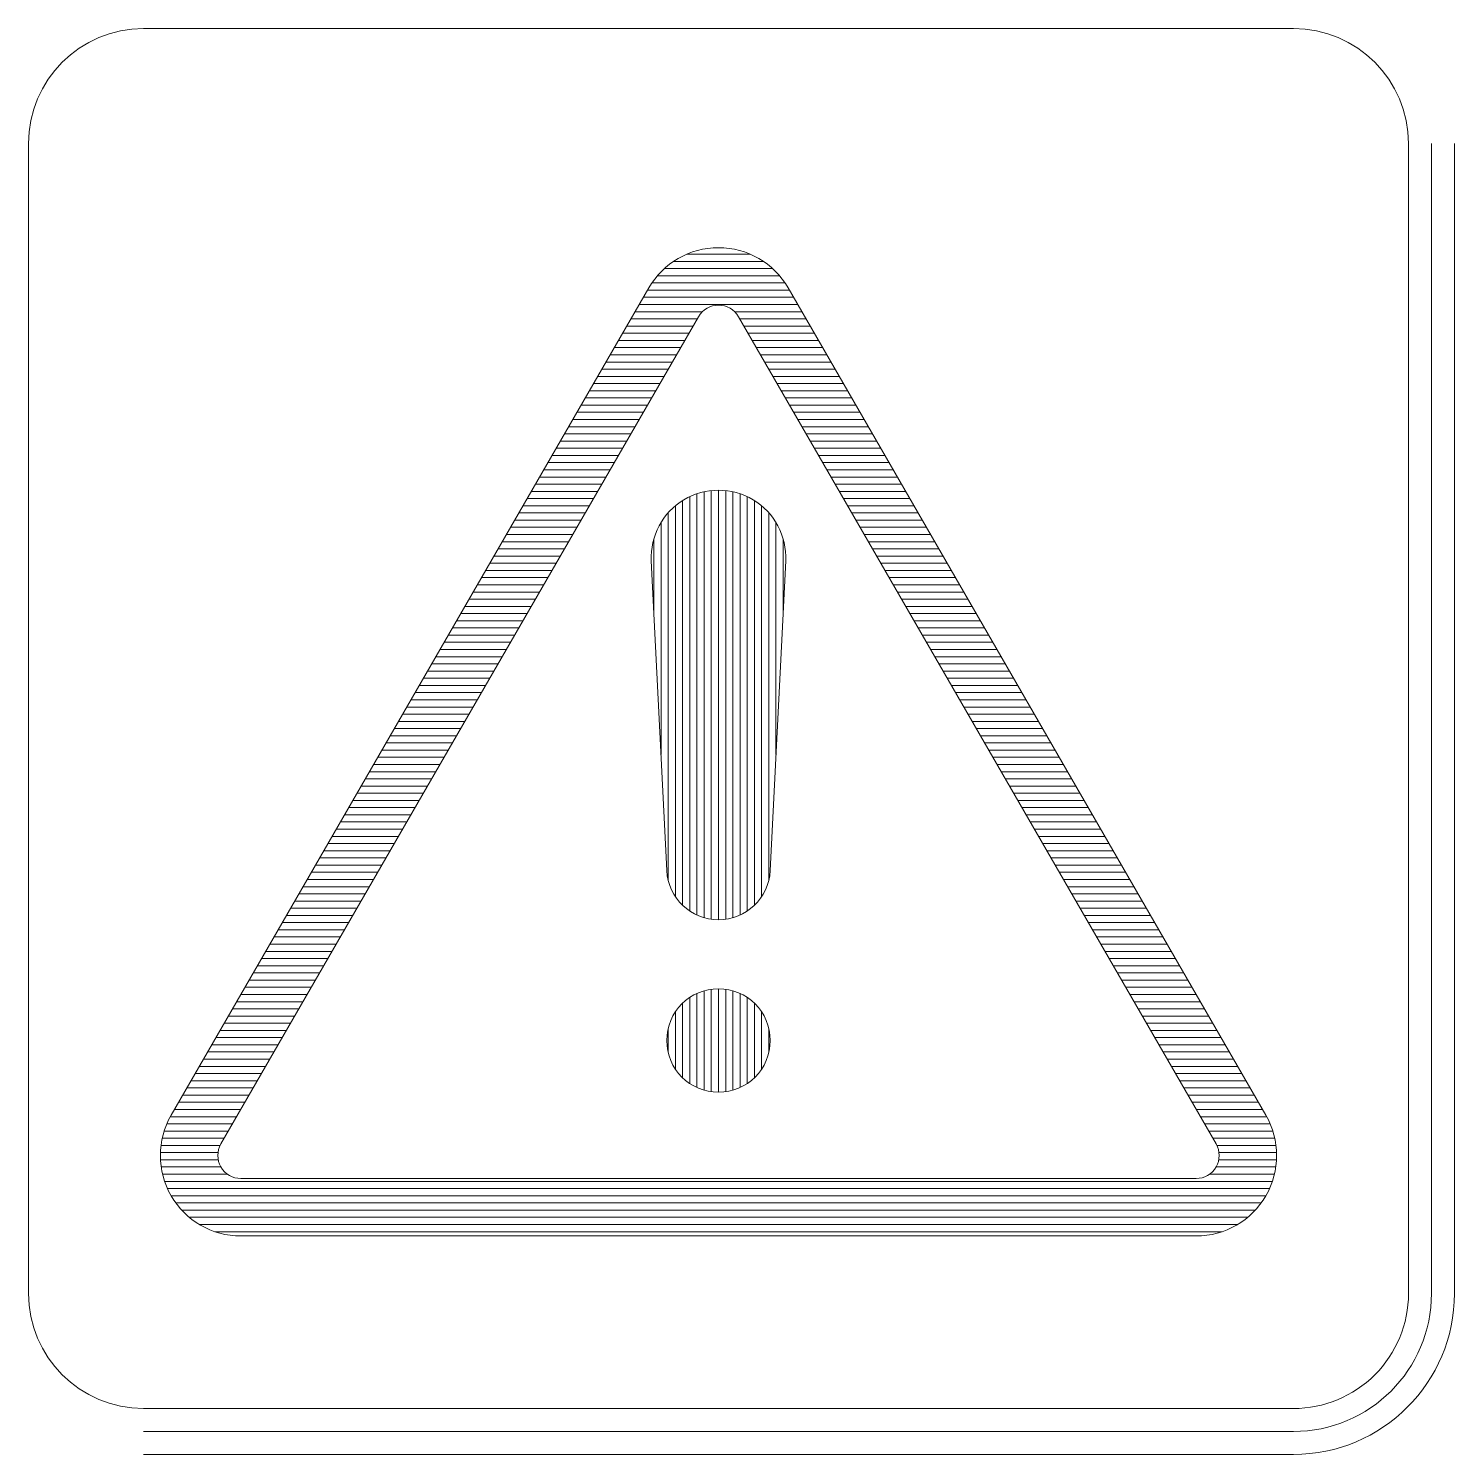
# Model space of a CAD drawing. Extents: x -1012 to 118, y -731 to -87.
# Drawn here: x -387.8 to -375.4, y -513.04 to -500.64 of the extents above; entities that cross this region are included whole.
import ezdxf

# ---------------------------------------------------------------- set-up
doc = ezdxf.new("R2010")
doc.units = 0
doc.layers.add('Cont3', color=70, linetype='Continuous', lineweight=18)
doc.layers.add('Cont4', color=10, linetype='Continuous', lineweight=13)

# ---------------------------------------------------------------- blocks, each defined once
blk = doc.blocks.new('*X126')
for p, q in [((5.723952994429315, 10.4375), (6.276047007353624, 10.4375)), ((5.529473921640498, 10.3125), (6.47052608014244, 10.3125)), ((5.609225615195575, 10.375), (6.390774386587363, 10.375)), ((5.420916558947335, 10.1875), (6.579083442835604, 10.1875)), ((5.46870680312344, 10.25), (6.531293198659498, 10.25)), ((5.346596169357629, 10.0625), (6.653403832405458, 10.0625)), ((5.382680561189416, 10.125), (6.617319440588851, 10.125)), ((5.274427385694056, 9.9375), (5.860453178277441, 9.9375)), ((5.310511777525843, 10), (6.689488224222065, 10)), ((6.139546823505497, 9.9375), (6.725572616038672, 9.9375)), ((5.202258602030485, 9.8125), (5.77960887124985, 9.8125)), ((5.23834299386227, 9.875), (5.815693263081635, 9.875)), ((6.184306738696633, 9.875), (6.761657007855279, 9.875)), ((6.22039113051324, 9.8125), (6.797741399671886, 9.8125)), ((5.130089818366912, 9.6875), (5.707440087586277, 9.6875)), ((5.166174210198698, 9.75), (5.743524479418063, 9.75)), ((6.256475522329847, 9.75), (6.833825791488493, 9.75)), ((6.292559914146453, 9.6875), (6.8699101833051, 9.6875)), ((5.057921034703339, 9.5625), (5.635271303922704, 9.5625)), ((5.094005426535126, 9.625), (5.671355695754491, 9.625)), ((6.328644305963061, 9.625), (6.905994575121706, 9.625)), ((6.364728697779667, 9.5625), (6.942078966938314, 9.5625)), ((4.985752251039766, 9.4375), (5.563102520259132, 9.4375)), ((5.021836642871553, 9.5), (5.599186912090918, 9.5)), ((6.400813089596275, 9.5), (6.97816335875492, 9.5)), ((6.436897481412881, 9.4375), (7.014247750571528, 9.4375)), ((4.913583467376194, 9.3125), (5.490933736595559, 9.3125)), ((4.94966785920798, 9.375), (5.527018128427345, 9.375)), ((6.472981873229488, 9.375), (7.050332142388134, 9.375)), ((6.509066265046095, 9.3125), (7.086416534204742, 9.3125)), ((4.841414683712622, 9.1875), (5.418764952931987, 9.1875)), ((4.877499075544408, 9.25), (5.454849344763772, 9.25)), ((6.545150656862702, 9.25), (7.122500926021348, 9.25)), ((6.581235048679309, 9.1875), (7.158585317837955, 9.1875)), ((4.769245900049049, 9.0625), (5.346596169268414, 9.0625)), ((4.805330291880836, 9.125), (5.382680561100201, 9.125)), ((6.617319440495915, 9.125), (7.194669709654562, 9.125)), ((6.653403832312523, 9.0625), (7.230754101471169, 9.0625)), ((4.697077116385477, 8.9375), (5.274427385604842, 8.9375)), ((4.733161508217263, 9), (5.310511777436628, 9)), ((6.689488224129129, 9), (7.266838493287776, 9)), ((6.725572615945737, 8.9375), (7.302922885104383, 8.9375)), ((4.624908332721904, 8.8125), (5.202258601941269, 8.8125)), ((4.66099272455369, 8.875), (5.238342993773055, 8.875)), ((6.761657007762343, 8.875), (7.33900727692099, 8.875)), ((6.797741399578951, 8.8125), (7.375091668737597, 8.8125)), ((4.552739549058331, 8.6875), (5.130089818277696, 8.6875)), ((4.588823940890117, 8.75), (5.166174210109483, 8.75)), ((6.833825791395557, 8.75), (7.411176060554204, 8.75)), ((6.869910183212165, 8.6875), (7.447260452370811, 8.6875)), ((4.480570765394759, 8.5625), (5.057921034614123, 8.5625)), ((4.516655157226546, 8.625), (5.09400542644591, 8.625)), ((6.905994575028771, 8.625), (7.483344844187418, 8.625)), ((6.942078966845378, 8.5625), (7.519429236004025, 8.5625)), ((4.408401981731187, 8.4375), (4.985752250950552, 8.4375)), ((4.444486373562973, 8.5), (5.021836642782338, 8.5)), ((6.978163358661985, 8.5), (7.555513627820631, 8.5)), ((7.014247750478592, 8.4375), (7.591598019637239, 8.4375)), ((4.336233198067614, 8.3125), (4.913583467286979, 8.3125)), ((4.3723175898994, 8.375), (4.949667859118765, 8.375)), ((7.050332142295199, 8.375), (7.627682411453845, 8.375)), ((7.086416534111806, 8.3125), (7.663766803270453, 8.3125)), ((4.264064414404041, 8.1875), (4.841414683623406, 8.1875)), ((4.300148806235828, 8.25), (4.877499075455193, 8.25)), ((7.122500925928413, 8.25), (7.699851195087059, 8.25)), ((7.15858531774502, 8.1875), (7.735935586903667, 8.1875)), ((4.191895630740469, 8.0625), (4.769245899959834, 8.0625)), ((4.227980022572255, 8.125), (4.80533029179162, 8.125)), ((7.194669709561627, 8.125), (7.772019978720273, 8.125)), ((7.230754101378234, 8.0625), (7.80810437053688, 8.0625)), ((4.119726847076897, 7.9375), (4.697077116296261, 7.9375)), ((4.155811238908683, 8), (4.733161508128047, 8)), ((7.26683849319484, 8), (7.844188762353487, 8)), ((7.302922885011448, 7.9375), (7.880273154170094, 7.9375)), ((4.047558063413324, 7.8125), (4.624908332632689, 7.8125)), ((4.08364245524511, 7.875), (4.660992724464475, 7.875)), ((7.339007276828054, 7.875), (7.916357545986701, 7.875)), ((7.375091668644662, 7.8125), (7.952441937803308, 7.8125)), ((4.011473671581538, 7.75), (4.588823940800903, 7.75)), ((7.411176060461268, 7.75), (7.988526329619915, 7.75)), ((3.939304887917965, 7.625), (4.51665515713733, 7.625)), ((3.975389279749751, 7.6875), (4.552739548969116, 7.6875)), ((7.447260452277876, 7.6875), (8.024610721436522, 7.6875)), ((7.483344844094482, 7.625), (8.060695113253129, 7.625)), ((3.867136104254393, 7.5), (4.444486373473757, 7.5)), ((3.903220496086179, 7.5625), (4.480570765305544, 7.5625)), ((7.519429235911089, 7.5625), (8.096779505069735, 7.5625)), ((7.555513627727696, 7.5), (8.132863896886343, 7.5)), ((3.79496732059082, 7.375), (4.372317589810184, 7.375)), ((3.831051712422606, 7.4375), (4.408401981641971, 7.4375)), ((7.591598019544303, 7.4375), (8.16894828870295, 7.4375)), ((7.62768241136091, 7.375), (8.205032680519556, 7.375)), ((3.722798536927248, 7.25), (4.300148806146613, 7.25)), ((3.758882928759034, 7.3125), (4.336233197978398, 7.3125)), ((7.663766803177517, 7.3125), (8.241117072336163, 7.3125)), ((7.699851194994124, 7.25), (8.277201464152771, 7.25)), ((3.650629753263675, 7.125), (4.22798002248304, 7.125)), ((3.686714145095461, 7.1875), (4.264064414314826, 7.1875)), ((7.735935586810731, 7.1875), (8.313285855969378, 7.1875)), ((7.772019978627338, 7.125), (8.349370247785984, 7.125)), ((3.578460969600103, 7), (4.155811238819467, 7)), ((3.614545361431889, 7.0625), (4.191895630651254, 7.0625)), ((7.808104370443945, 7.0625), (8.38545463960259, 7.0625)), ((7.844188762260552, 7), (8.421539031419199, 7)), ((3.50629218593653, 6.875), (4.083642455155895, 6.875)), ((3.542376577768316, 6.9375), (4.119726846987681, 6.9375)), ((7.880273154077159, 6.9375), (8.457623423235805, 6.9375)), ((7.916357545893765, 6.875), (8.493707815052412, 6.875)), ((3.434123402272958, 6.75), (4.011473671492322, 6.75)), ((3.470207794104744, 6.8125), (4.047558063324108, 6.8125)), ((7.952441937710373, 6.8125), (8.529792206869018, 6.8125)), ((7.988526329526979, 6.75), (8.565876598685627, 6.75)), ((3.361954618609385, 6.625), (3.93930488782875, 6.625)), ((3.398039010441171, 6.6875), (3.975389279660536, 6.6875)), ((8.024610721343587, 6.6875), (8.601960990502233, 6.6875)), ((8.060695113160193, 6.625), (8.63804538231884, 6.625)), ((3.289785834945812, 6.5), (3.867136104165177, 6.5)), ((3.325870226777599, 6.5625), (3.903220495996963, 6.5625)), ((8.0967795049768, 6.5625), (8.674129774135446, 6.5625)), ((8.132863896793408, 6.5), (8.710214165952054, 6.5)), ((3.21761705128224, 6.375), (3.794967320501605, 6.375)), ((3.253701443114026, 6.4375), (3.831051712333391, 6.4375)), ((8.168948288610014, 6.4375), (8.746298557768661, 6.4375)), ((8.205032680426621, 6.375), (8.782382949585267, 6.375)), ((3.145448267618667, 6.25), (3.722798536838032, 6.25)), ((3.181532659450454, 6.3125), (3.758882928669818, 6.3125)), ((8.241117072243227, 6.3125), (8.818467341401874, 6.3125)), ((8.277201464059836, 6.25), (8.854551733218482, 6.25)), ((3.073279483955095, 6.125), (3.650629753174459, 6.125)), ((3.109363875786881, 6.1875), (3.686714145006246, 6.1875)), ((8.313285855876442, 6.1875), (8.890636125035089, 6.1875)), ((8.349370247693049, 6.125), (8.926720516851695, 6.125)), ((3.001110700291522, 6), (3.578460969510887, 6)), ((3.037195092123309, 6.0625), (3.614545361342673, 6.0625)), ((8.385454639509655, 6.0625), (8.962804908668302, 6.0625)), ((8.421539031326263, 6), (8.99888930048491, 6)), ((2.92894191662795, 5.875), (3.506292185847314, 5.875)), ((2.965026308459736, 5.9375), (3.542376577679101, 5.9375)), ((8.45762342314287, 5.9375), (9.034973692301516, 5.9375)), ((8.493707814959476, 5.875), (9.071058084118123, 5.875)), ((2.856773132964377, 5.75), (3.434123402183742, 5.75)), ((2.892857524796164, 5.8125), (3.470207794015528, 5.8125)), ((8.529792206776083, 5.8125), (9.10714247593473, 5.8125)), ((8.565876598592691, 5.75), (9.143226867751338, 5.75)), ((2.784604349300805, 5.625), (3.361954618520169, 5.625)), ((2.820688741132591, 5.6875), (3.398039010351956, 5.6875)), ((8.601960990409298, 5.6875), (9.179311259567944, 5.6875)), ((8.638045382225904, 5.625), (9.21539565138455, 5.625)), ((2.712435565637232, 5.5), (3.289785834856596, 5.5)), ((2.748519957469019, 5.5625), (3.325870226688383, 5.5625)), ((8.67412977404251, 5.5625), (9.251480043201157, 5.5625)), ((8.710214165859119, 5.5), (9.287564435017766, 5.5)), ((2.64026678197366, 5.375), (3.217617051193024, 5.375)), ((2.676351173805446, 5.4375), (3.253701443024811, 5.4375)), ((8.746298557675726, 5.4375), (9.323648826834372, 5.4375)), ((8.782382949492332, 5.375), (9.359733218650979, 5.375)), ((2.568097998310087, 5.25), (3.145448267529452, 5.25)), ((2.604182390141873, 5.3125), (3.181532659361238, 5.3125)), ((8.818467341308939, 5.3125), (9.395817610467585, 5.3125)), ((8.854551733125547, 5.25), (9.431902002284193, 5.25)), ((2.495929214646515, 5.125), (3.073279483865879, 5.125)), ((2.532013606478301, 5.1875), (3.109363875697665, 5.1875)), ((8.890636124942153, 5.1875), (9.4679863941008, 5.1875)), ((8.92672051675876, 5.125), (9.504070785917406, 5.125)), ((2.423760430982942, 5), (3.001110700202307, 5)), ((2.459844822814728, 5.0625), (3.037195092034093, 5.0625)), ((8.962804908575366, 5.0625), (9.540155177734013, 5.0625)), ((8.998889300391975, 5), (9.576239569550621, 5)), ((2.35159164731937, 4.875), (2.928941916538734, 4.875)), ((2.387676039151156, 4.9375), (2.96502630837052, 4.9375)), ((9.034973692208581, 4.9375), (9.612323961367228, 4.9375)), ((9.071058084025188, 4.875), (9.648408353183834, 4.875)), ((2.279422863655797, 4.75), (2.856773132875162, 4.75)), ((2.315507255487583, 4.8125), (2.892857524706948, 4.8125)), ((9.107142475841794, 4.8125), (9.68449274500044, 4.8125)), ((9.143226867658402, 4.75), (9.720577136817049, 4.75)), ((2.207254079992225, 4.625), (2.784604349211589, 4.625)), ((2.243338471824011, 4.6875), (2.820688741043375, 4.6875)), ((9.179311259475009, 4.6875), (9.756661528633655, 4.6875)), ((9.215395651291615, 4.625), (9.792745920450262, 4.625)), ((2.135085296328652, 4.5), (2.712435565548016, 4.5)), ((2.171169688160438, 4.5625), (2.748519957379802, 4.5625)), ((9.251480043108222, 4.5625), (9.828830312266868, 4.5625)), ((9.28756443492483, 4.5), (9.864914704083477, 4.5)), ((2.06291651266508, 4.375), (2.640266781884444, 4.375)), ((2.099000904496866, 4.4375), (2.67635117371623, 4.4375)), ((9.323648826741437, 4.4375), (9.900999095900083, 4.4375)), ((9.359733218558043, 4.375), (9.93708348771669, 4.375)), ((1.990747729001507, 4.25), (2.568097998220871, 4.25)), ((2.026832120833293, 4.3125), (2.604182390052658, 4.3125)), ((9.39581761037465, 4.3125), (9.973167879533296, 4.3125)), ((9.431902002191258, 4.25), (10.0092522713499, 4.25)), ((1.918578945337934, 4.125), (2.495929214557299, 4.125)), ((1.954663337169721, 4.1875), (2.532013606389085, 4.1875)), ((9.467986394007864, 4.1875), (10.04533666316651, 4.1875)), ((9.50407078582447, 4.125), (10.08142105498312, 4.125)), ((1.846410161674362, 4), (2.423760430893726, 4)), ((1.882494553506148, 4.0625), (2.459844822725513, 4.0625)), ((9.540155177641077, 4.0625), (10.11750544679972, 4.0625)), ((9.576239569457686, 4), (10.15358983861633, 4)), ((1.77424137801079, 3.875), (2.351591647230153, 3.875)), ((1.810325769842576, 3.9375), (2.38767603906194, 3.9375)), ((9.612323961274292, 3.9375), (10.18967423043294, 3.9375)), ((9.648408353090899, 3.875), (10.22575862224955, 3.875)), ((1.702072594347217, 3.75), (2.279422863566581, 3.75)), ((1.738156986179003, 3.8125), (2.315507255398368, 3.8125)), ((9.684492744907505, 3.8125), (10.26184301406615, 3.8125)), ((9.720577136724113, 3.75), (10.29792740588276, 3.75)), ((1.629903810683644, 3.625), (2.207254079903008, 3.625)), ((1.665988202515431, 3.6875), (2.243338471734795, 3.6875)), ((9.75666152854072, 3.6875), (10.33401179769937, 3.6875)), ((9.792745920357326, 3.625), (10.37009618951597, 3.625)), ((1.557735027020072, 3.5), (2.135085296239436, 3.5)), ((1.593819418851858, 3.5625), (2.171169688071222, 3.5625)), ((9.828830312173933, 3.5625), (10.40618058133258, 3.5625)), ((9.864914703990541, 3.5), (10.44226497314919, 3.5)), ((1.485566243356499, 3.375), (2.062916512575864, 3.375)), ((1.521650635188286, 3.4375), (2.09900090440765, 3.4375)), ((9.900999095807148, 3.4375), (10.47834936496579, 3.4375)), ((9.937083487623754, 3.375), (10.5144337567824, 3.375)), ((1.413397459692927, 3.25), (1.990747728912291, 3.25)), ((1.449481851524713, 3.3125), (2.026832120744077, 3.3125)), ((9.97316787944036, 3.3125), (10.55051814859901, 3.3125)), ((10.00925227125697, 3.25), (10.58660254041562, 3.25)), ((1.341228676029354, 3.125), (1.918578945248718, 3.125)), ((1.37731306786114, 3.1875), (1.954663337080505, 3.1875)), ((10.04533666307358, 3.1875), (10.62268693223222, 3.1875)), ((10.08142105489018, 3.125), (10.65877132404883, 3.125)), ((1.269059892365782, 3), (1.846410161585146, 3)), ((1.305144284197568, 3.0625), (1.882494553416932, 3.0625)), ((10.11750544670679, 3.0625), (10.69485571586543, 3.0625)), ((10.1535898385234, 3), (10.73094010768204, 3)), ((1.202690502070273, 2.875), (1.774241377921573, 2.875)), ((1.233145332947656, 2.9375), (1.81032576975336, 2.9375)), ((10.18967423034, 2.9375), (10.76685466708856, 2.9375)), ((10.22575862215661, 2.875), (10.79730949796832, 2.875)), ((1.162670444990592, 2.75), (1.702072594258001, 2.75)), ((1.179444082951754, 2.8125), (1.738156986089787, 2.8125)), ((10.26184301397322, 2.8125), (10.82055591708881, 2.8125)), ((10.29792740578982, 2.75), (10.83732955505165, 2.75)), ((1.146856732567798, 2.625), (1.647978813219613, 2.625)), ((1.151900442395004, 2.6875), (1.666566479425231, 2.6875)), ((10.33343352061044, 2.6875), (10.8480995576487, 2.6875)), ((10.35202118681606, 2.625), (10.85314326747721, 2.625)), ((1.147415347548668, 2.5625), (1.649957240980686, 2.5625)), ((1.153589838521908, 2.5), (1.673205080792568, 2.5)), ((10.32679491924311, 2.5), (10.84641016152539, 2.5)), ((10.35004275905499, 2.5625), (10.85258465249753, 2.5625)), ((1.165532969979642, 2.4375), (1.729817923385844, 2.4375)), ((1.183556482371316, 2.375), (10.81644351767798, 2.375)), ((10.27018207664983, 2.4375), (10.83446703006868, 2.4375)), ((1.208175290988471, 2.3125), (10.79182470906177, 2.3125)), ((1.240192378900351, 2.25), (10.75980762115082, 2.25)), ((1.280862860256276, 2.1875), (10.71913713979582, 2.1875)), ((1.332236066519379, 2.125), (10.66776393353366, 2.125)), ((1.397975383683154, 2.0625), (10.6020246163709, 2.0625)), ((1.485855034003057, 2), (10.51414496605213, 2)), ((1.62037089504914, 1.9375), (10.37962910500754, 1.9375))]:
    blk.add_line(p, q)
blk = doc.blocks.new('*X127')
for p, q in [((5.75, 4.725834261322607), (5.75, 8.32889034780377)), ((5.8125, 4.690923295701162), (5.8125, 8.35413784386197)), ((5.875, 4.667709588355236), (5.875, 8.371489282489176)), ((5.9375, 4.654361413250603), (5.9375, 8.381651742883998)), ((6, 4.650000000000001), (6, 8.384999999999994)), ((6.0625, 4.654361413250603), (6.0625, 8.381651742883998)), ((6.125, 4.667709588355236), (6.125, 8.371489282489176)), ((6.1875, 4.690923295701162), (6.1875, 8.35413784386197)), ((6.25, 4.725834261322607), (6.25, 8.32889034780377)), ((5.5625, 4.9946731278353), (5.5625, 8.188353897881807)), ((5.625, 4.851253140723347), (5.625, 8.248998886412865)), ((5.6875, 4.776204153825286), (5.6875, 8.294538926678166)), ((6.3125, 4.776204153825286), (6.3125, 8.294538926678166)), ((6.375, 4.851253140723347), (6.375, 8.248998886412865)), ((6.4375, 4.9946731278353), (6.4375, 8.188353897881807)), ((5.5, 6.08749217771909), (5.5, 8.103685692781193)), ((6.5, 6.087492177719104), (6.5, 8.103685692781193)), ((5.4375, 7.335928699933979), (5.4375, 7.960682139642192)), ((6.5625, 7.335928699933993), (6.5625, 7.960682139642192))]:
    blk.add_line(p, q)
blk = doc.blocks.new('*X128')
for p, q in [((5.75, 3.225834261322609), (5.75, 3.97416573867739)), ((5.8125, 3.190923295701164), (5.8125, 4.009076704298836)), ((5.875, 3.167709588355238), (5.875, 4.032290411644761)), ((5.9375, 3.154361413250605), (5.9375, 4.045638586749393)), ((6, 3.150000000000003), (6, 4.049999999999996)), ((6.0625, 3.154361413250605), (6.0625, 4.045638586749393)), ((6.125, 3.167709588355238), (6.125, 4.032290411644761)), ((6.1875, 3.190923295701164), (6.1875, 4.009076704298836)), ((6.25, 3.225834261322609), (6.25, 3.97416573867739)), ((5.625, 3.351253140723351), (5.625, 3.848746859276649)), ((5.6875, 3.276204153825288), (5.6875, 3.923795846174711)), ((6.3125, 3.276204153825288), (6.3125, 3.923795846174711)), ((6.375, 3.351253140723351), (6.375, 3.848746859276649)), ((5.5625, 3.494673127835309), (5.5625, 3.705326872164691)), ((6.4375, 3.494673127835309), (6.4375, 3.705326872164691))]:
    blk.add_line(p, q)
blk = doc.blocks.new('Symbol02')
at = {"layer": 'Cont3'}
blk.add_lwpolyline([(1, 0.4000000000000057, -0.4142135623730951), (0, 1.400000000000006), (0, 11.40000000000001, -0.4142135623730951), (1, 12.40000000000001), (11, 12.40000000000001, -0.4142135623730951), (12, 11.40000000000001), (12, 1.400000000000006, -0.4142135623730951), (11, 0.4000000000000057)], format="xyb", close=True, dxfattribs=at)
for points in [[(12.2, 11.40000000000001), (12.2, 1.400000000000006, -0.4142135623730956), (11, 0.1999999999999886), (1, 0.1999999999999886)], [(12.40000000000001, 11.40000000000001), (12.40000000000001, 1.400000000000006, -0.4142135623730955), (11, 0), (1, 0)]]:
    blk.add_lwpolyline(points, format="xyb", dxfattribs=at)
at = {"layer": 'Cont4'}
for points in [[(1.846410161549457, 1.900000000000006), (10.15358983848622, 1.900000000000006, 0.5773502691896247), (10.75980762115856, 2.949999999959743), (6.606217783573101, 10.14422863400361, 0.5773502692206046), (5.393782218264668, 10.14422863409857), (1.240192378931575, 2.950000000054075, 0.5773502692193643)], [(1.846410161549457, 2.400000000000006), (10.15358983848622, 2.400000000000006, 0.5773502691896256), (10.32679491924311, 2.699999999999989), (6.173205081648355, 9.894228634059942, 0.5773502691896257), (5.826794920134581, 9.894228634059942), (1.673205080801495, 2.70000000001545, 0.5773502692193646)], [(5.550562852002642, 5.077499999999986, 0.9511897312113414), (6.449437147997358, 5.077499999999986), (6.584268292396565, 7.770749999999992, 1.051314966075693), (5.415731707603435, 7.770749999999992)]]:
    blk.add_lwpolyline(points, format="xyb", close=True, dxfattribs=at)
blk.add_circle((6, 3.599999999999994), 0.45, dxfattribs=at)
for name in ['*X126', '*X127', '*X128']:
    blk.add_blockref(name, (0, 0), dxfattribs=at)

msp = doc.modelspace()

# ---------------------------------------------------------------- block references
at = {"layer": 'Cont3'}
msp.add_blockref('Symbol02', (-387.8035035984717, -513.0367008898395), dxfattribs=at)

doc.saveas('drawing.dxf')
